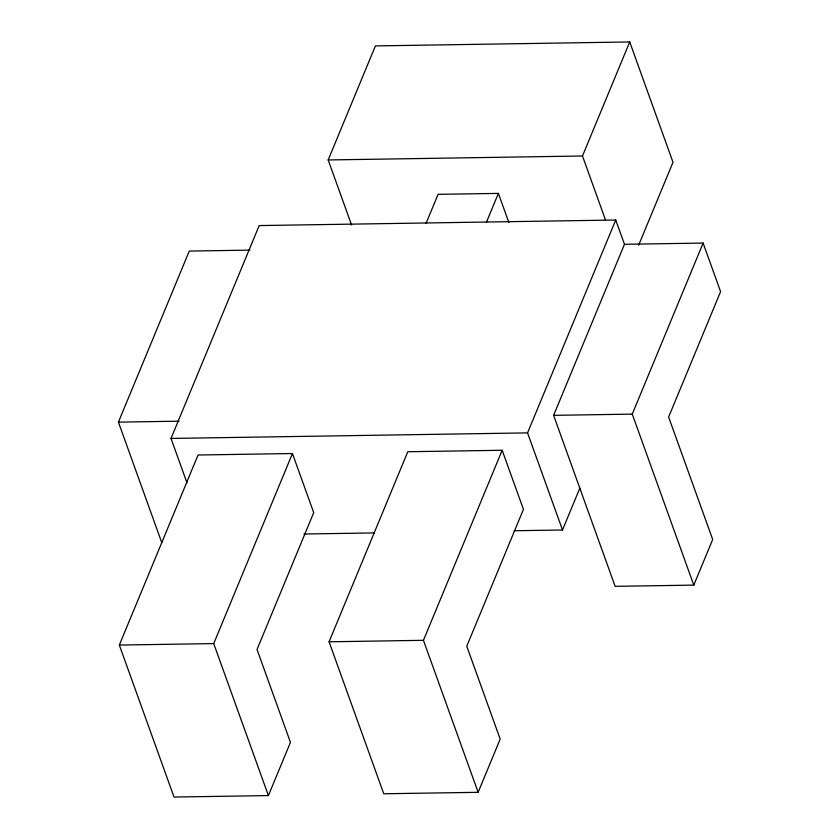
<?xml version="1.0" encoding="UTF-8"?>
<svg xmlns="http://www.w3.org/2000/svg" width="839" height="839" viewBox="0 0 839 839"><rect width="100%" height="100%" fill="white"/><g stroke="black" fill="none" stroke-linecap="round" stroke-linejoin="round"><path stroke-width="1.26" d="M161.791 542.686L118.414 422.132L189.268 251.081L249.865 250.127M186.929 482.687L171.009 438.44L259.178 225.576L615.732 220.017L624.468 244.296L553.614 415.347L615.134 586.335L693.79 585.108L712.689 539.487L668.631 417.056L720.586 291.615L703.113 243.069L624.468 244.296M119.337 645.065L198.056 455L292.444 453.532L313.713 512.639L257.028 649.48L290.451 742.358L268.407 795.582L174.019 797.05L119.337 645.065L213.714 643.597L292.444 453.532M351.583 225.02L328.175 159.955L375.411 45.914L629.711 41.95L673.004 162.273L638.699 245.103M426.065 223.352L438.084 194.323L498.387 193.39L508.864 222.513M486.358 222.408L498.387 193.39M329.066 641.793L407.796 451.739L502.173 450.26L523.442 509.367L466.757 646.208L500.18 739.096L478.136 792.31L383.759 793.778L329.066 641.793L423.443 640.325L502.173 450.26M605.443 219.828L582.476 155.991L629.711 41.95M514.171 530.741L562.497 529.986L527.553 432.882L615.732 220.017M562.497 529.986L579.822 488.172M693.79 585.108L632.26 414.12L703.113 243.069M328.175 159.955L582.476 155.991M118.414 422.132L179.011 421.188M553.614 415.347L632.26 414.12M171.009 438.44L527.553 432.882M303.907 534.013L374.425 532.922M423.443 640.325L478.136 792.31M213.714 643.597L268.407 795.582"/></g></svg>
